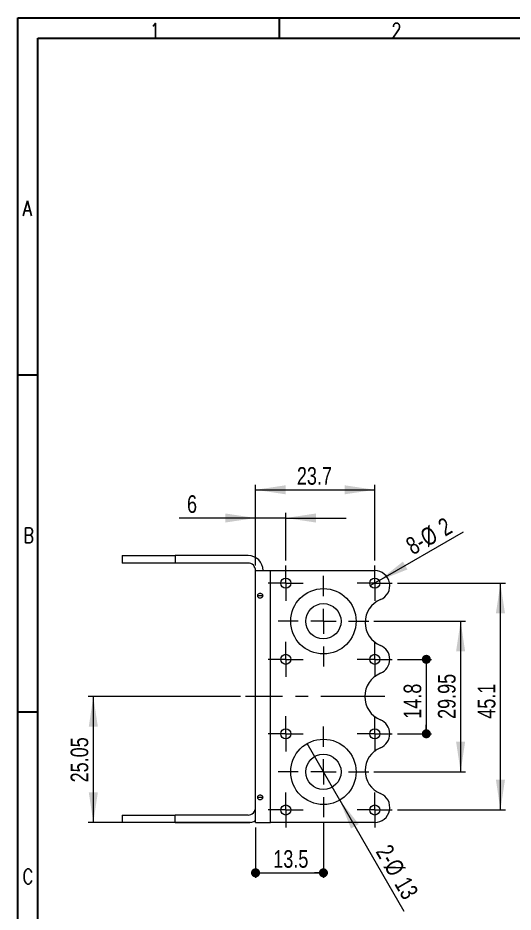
# Model space of a CAD drawing. Header units: millimetres. Extents: x 14 to 406, y 7 to 287.
# Drawn here: x 14 to 112.5, y 108.7 to 286.5 of the extents above; entities that cross this region are included whole.
import ezdxf

# ---------------------------------------------------------------- set-up
doc = ezdxf.new("R2010")
doc.units = ezdxf.units.MM
doc.linetypes.add('CENTER', pattern=[10.16, 6.35, -1.27, 1.27, -1.27])
doc.linetypes.add('CENTERX2', pattern=[20.32, 12.7, -2.54, 2.54, -2.54])
doc.layers.add('SLD-0', color=179, linetype='Continuous')
for name, color, linetype, lineweight in [('中心線2', 1, 'CENTER', 15), ('尺寸標柱線', 3, 'Continuous', 15), ('文字線性', 150, 'Continuous', 15)]:
    doc.layers.add(name, color=color, linetype=linetype, lineweight=lineweight)
doc.styles.add('SLDTEXTSTYLE0', font='sanss___.ttf', dxfattribs={"width": 0.733})
doc.styles.add('SLDTEXTSTYLE3', font='txt_____.ttf', dxfattribs={"width": 0.784516})
doc.dimstyles.new('SLDDIMSTYLE0', dxfattribs={"dimtxt": 3.5, "dimasz": 6, "dimexe": 0, "dimexo": 0.0625, "dimgap": 0.875, "dimtad": 2, "dimrnd": 1e-09, "dimzin": 12, "dimdsep": 46, "dimtxsty": 'SLDTEXTSTYLE0', "dimsah": 1, "dimcen": 0.09, "dimadec": 0, "dimazin": 0, "dimtfac": 1, "dimtofl": 0, "dimtmove": 0, "dimatfit": 3, "dimfxl": 0, "dimtolj": 1, "dimtzin": 12, "dimarcsym": 0})
doc.dimstyles.new('SLDDIMSTYLE1', dxfattribs={"dimtxt": 3.5, "dimasz": 6, "dimexe": 0, "dimexo": 0.0625, "dimgap": 0.875, "dimtad": 2, "dimdec": 1, "dimrnd": 1e-09, "dimzin": 12, "dimdsep": 46, "dimtxsty": 'SLDTEXTSTYLE0', "dimsah": 1, "dimcen": 0.09, "dimadec": 0, "dimazin": 0, "dimtfac": 1, "dimtdec": 1, "dimtofl": 0, "dimtmove": 0, "dimatfit": 3, "dimfxl": 0, "dimtolj": 1, "dimtzin": 12, "dimarcsym": 0})
doc.dimstyles.new('SLDDIMSTYLE3', dxfattribs={"dimtxt": 3.5, "dimasz": 1.8, "dimexe": 0, "dimexo": 0.0625, "dimgap": 0.875, "dimtad": 2, "dimdec": 1, "dimrnd": 1e-09, "dimzin": 12, "dimdsep": 46, "dimtxsty": 'SLDTEXTSTYLE0', "dimblk1": 'DOT', "dimblk2": 'DOT', "dimsah": 1, "dimcen": 0.09, "dimadec": 0, "dimazin": 0, "dimtfac": 1, "dimtdec": 1, "dimtofl": 0, "dimtmove": 0, "dimatfit": 3, "dimldrblk": 'DOT', "dimfxl": 0, "dimtolj": 1, "dimtzin": 12, "dimarcsym": 0})
doc.dimstyles.new('SLDDIMSTYLE4', dxfattribs={"dimtxt": 3.5, "dimasz": 6, "dimexe": 0, "dimexo": 0.0625, "dimgap": 0.875, "dimtad": 2, "dimdec": 1, "dimrnd": 1e-09, "dimzin": 12, "dimdsep": 46, "dimtxsty": 'SLDTEXTSTYLE0', "dimsah": 1, "dimcen": 0.09, "dimadec": 0, "dimazin": 0, "dimtfac": 1, "dimtofl": 0, "dimtmove": 0, "dimatfit": 3, "dimfxl": 0, "dimtolj": 1, "dimtzin": 12, "dimarcsym": 0})
doc.dimstyles.new('SLDDIMSTYLE5', dxfattribs={"dimtxt": 3.5, "dimasz": 6, "dimexe": 0, "dimexo": 0.0625, "dimgap": 0.875, "dimtad": 2, "dimrnd": 1e-09, "dimzin": 12, "dimdsep": 46, "dimtxsty": 'SLDTEXTSTYLE0', "dimsah": 1, "dimcen": 0.09, "dimadec": 0, "dimazin": 0, "dimtfac": 1, "dimtmove": 0, "dimatfit": 3, "dimfxl": 0, "dimtolj": 1, "dimtzin": 12, "dimarcsym": 0})
doc.dimstyles.new('SLDDIMSTYLE6', dxfattribs={"dimtxt": 3.5, "dimasz": 6, "dimexe": 0, "dimexo": 0.0625, "dimgap": 0.875, "dimtad": 2, "dimrnd": 1e-09, "dimzin": 12, "dimdsep": 46, "dimtxsty": 'SLDTEXTSTYLE0', "dimsah": 1, "dimcen": 0.09, "dimadec": 0, "dimazin": 0, "dimtfac": 1, "dimtofl": 0, "dimtmove": 0, "dimatfit": 3, "dimfxl": 0, "dimtolj": 1, "dimtzin": 12, "dimarcsym": 0})

# ---------------------------------------------------------------- blocks, each defined once
blk = doc.blocks.new('_DOT')
at = {"color": 0, "linetype": 'ByBlock', "lineweight": -2}
blk.add_line((-0.5, 0), (-1, 0), dxfattribs=at)
at = {"color": 0, "linetype": 'ByBlock', "const_width": 0.5}
blk.add_lwpolyline([(-0.25, 0, 1), (0.25, 0, 1)], format="xyb", close=True, dxfattribs=at)
blk = doc.blocks.new('*D12')
at = {"layer": '尺寸標柱線', "color": 5}
for p, q in [((89.46, 158.96), (96.22, 158.96)), ((95.22, 158.96), (95.22, 144.16)), ((89.46, 144.16), (96.22, 144.16))]:
    blk.add_line(p, q, dxfattribs=at)
at = {"layer": '尺寸標柱線', "color": 5, "xscale": 1.8, "yscale": 1.8}
for p, rotation in [((95.22, 158.96, -11.47), 90.0000000000004), ((95.22, 144.16, -11.47), 270.0000000000004)]:
    blk.add_blockref('_DOT', p, dxfattribs=dict(at, rotation=rotation))
at = {"layer": '尺寸標柱線', "color": 5, "insert": (90.71, 147.15), "char_height": 3.5, "attachment_point": 1, "rotation": 90, "style": 'SLDTEXTSTYLE0'}
blk.add_mtext('14.8', dxfattribs=at)
blk = doc.blocks.new('*D13')
at = {"layer": '尺寸標柱線', "color": 5}
for p, q in [((84.76, 166.53), (103.04, 166.53)), ((102.04, 166.53), (102.04, 136.58)), ((84.76, 136.58), (103.04, 136.58))]:
    blk.add_line(p, q, dxfattribs=at)
for points in [[(102.04, 166.53), (101.14, 160.53), (102.94, 160.53)], [(102.04, 136.58), (102.94, 142.58), (101.14, 142.58)]]:
    blk.add_solid(points, dxfattribs=at)
at = {"layer": '尺寸標柱線', "color": 5, "insert": (97.53, 147.11), "char_height": 3.5, "attachment_point": 1, "rotation": 90, "style": 'SLDTEXTSTYLE0'}
blk.add_mtext('29.95', dxfattribs=at)
blk = doc.blocks.new('*D14')
at = {"layer": '尺寸標柱線', "color": 5}
for p, q in [((89.46, 174.11), (110.96, 174.11)), ((109.96, 129.01), (109.96, 174.11)), ((89.46, 129.01), (110.96, 129.01))]:
    blk.add_line(p, q, dxfattribs=at)
for points in [[(109.96, 174.11), (109.06, 168.11), (110.86, 168.11)], [(109.96, 129.01), (110.86, 135.01), (109.06, 135.01)]]:
    blk.add_solid(points, dxfattribs=at)
at = {"layer": '尺寸標柱線', "color": 5, "insert": (105.45, 147.15), "char_height": 3.5, "attachment_point": 1, "rotation": 90, "style": 'SLDTEXTSTYLE0'}
blk.add_mtext('45.1', dxfattribs=at)
blk = doc.blocks.new('*D15')
at = {"layer": '尺寸標柱線', "color": 5}
for p, q in [((58.26, 151.56), (28, 151.56)), ((29, 151.56), (29, 126.51)), ((60.26, 126.51), (28, 126.51))]:
    blk.add_line(p, q, dxfattribs=at)
for points in [[(29, 151.56), (28.1, 145.56), (29.9, 145.56)], [(29, 126.51), (29.9, 132.51), (28.1, 132.51)]]:
    blk.add_solid(points, dxfattribs=at)
at = {"layer": '尺寸標柱線', "color": 5, "insert": (24.49, 134.49), "char_height": 3.5, "attachment_point": 1, "rotation": 90, "style": 'SLDTEXTSTYLE0'}
blk.add_mtext('25.05', dxfattribs=at)
blk = doc.blocks.new('*D16')
at = {"layer": '尺寸標柱線', "color": 5}
for q in [(102.6, 184.29), (84.09, 173.61)]:
    blk.add_line((85.83, 174.61), q, dxfattribs=at)
blk.add_solid([(85.83, 174.61), (91.47, 176.83), (90.57, 178.39)], dxfattribs=at)
at = {"layer": '尺寸標柱線', "color": 5, "char_height": 3.5, "attachment_point": 1, "rotation": 30, "style": 'SLDTEXTSTYLE0'}
for s, insert in [('2', (97.2, 186.35)), ('%%c', (93.64, 184.3)), ('8-', (90.79, 182.65))]:
    blk.add_mtext(s, dxfattribs=dict(at, insert=insert))
blk = doc.blocks.new('*D17')
at = {"layer": '尺寸標柱線', "color": 5}
for q in [(71.51, 142.21), (90.75, 108.89)]:
    blk.add_line((78.01, 130.95), q, dxfattribs=at)
blk.add_solid([(78.01, 130.95), (80.23, 125.31), (81.79, 126.21)], dxfattribs=at)
at = {"layer": '尺寸標柱線', "color": 5, "char_height": 3.5, "attachment_point": 1, "rotation": 300, "style": 'SLDTEXTSTYLE0'}
for s, insert in [('2-', (88.1, 122.49)), ('%%c', (89.74, 119.64)), ('13', (91.8, 116.08))]:
    blk.add_mtext(s, dxfattribs=dict(at, insert=insert))
blk = doc.blocks.new('*D18')
at = {"layer": '尺寸標柱線', "color": 5}
for p, q in [((61.26, 187.06), (46.05, 187.06)), ((61.26, 177.61), (61.26, 188.06)), ((67.26, 187.06), (61.26, 187.06)), ((67.26, 178.61), (67.26, 188.06)), ((67.26, 187.06), (79.26, 187.06))]:
    blk.add_line(p, q, dxfattribs=at)
for points in [[(61.26, 187.06), (55.26, 187.96), (55.26, 186.16)], [(67.26, 187.06), (73.26, 186.16), (73.26, 187.96)]]:
    blk.add_solid(points, dxfattribs=at)
at = {"layer": '尺寸標柱線', "color": 5, "insert": (47.63, 191.58), "char_height": 3.5, "attachment_point": 1, "style": 'SLDTEXTSTYLE0'}
blk.add_mtext('6', dxfattribs=at)
blk = doc.blocks.new('*D19')
at = {"layer": '尺寸標柱線', "color": 5}
for p, q in [((61.26, 177.61), (61.26, 193.67)), ((61.26, 192.67), (84.96, 192.67)), ((84.96, 178.61), (84.96, 193.67))]:
    blk.add_line(p, q, dxfattribs=at)
for points in [[(61.26, 192.67), (67.26, 191.77), (67.26, 193.57)], [(84.96, 192.67), (78.96, 193.57), (78.96, 191.77)]]:
    blk.add_solid(points, dxfattribs=at)
at = {"layer": '尺寸標柱線', "color": 5, "insert": (69.48, 197.18), "char_height": 3.5, "attachment_point": 1, "style": 'SLDTEXTSTYLE0'}
blk.add_mtext('23.7', dxfattribs=at)
blk = doc.blocks.new('*D20')
at = {"layer": '尺寸標柱線', "color": 5}
for p, q in [((74.76, 126.58), (74.76, 115.51)), ((61.26, 125.51), (61.26, 115.51)), ((61.26, 116.51), (74.76, 116.51))]:
    blk.add_line(p, q, dxfattribs=at)
at = {"layer": '尺寸標柱線', "color": 5, "xscale": 1.8, "yscale": 1.8, "rotation": 180.0000000000004}
blk.add_blockref('_DOT', (61.26, 116.51, -11.47), dxfattribs=at)
at = {"layer": '尺寸標柱線', "color": 5, "xscale": 1.8, "yscale": 1.8}
blk.add_blockref('_DOT', (74.76, 116.51, -11.47), dxfattribs=at)
at = {"layer": '尺寸標柱線', "color": 5, "insert": (64.79, 121.02), "char_height": 3.5, "attachment_point": 1, "style": 'SLDTEXTSTYLE0'}
blk.add_mtext('13.5', dxfattribs=at)
blk = doc.blocks.new('SW_CENTERMARKSYMBOL_2')
at = {"layer": '中心線2', "color": 0}
for p, q in [((0, 2.5), (0, 3.5)), ((0, 0), (0, 2.5)), ((-2.5, 0), (-3.5, 0)), ((0, 0), (-2.5, 0)), ((0, 0), (0, -2.5)), ((0, 0), (2.5, 0)), ((2.5, 0), (3.5, 0)), ((0, -2.5), (0, -3.5))]:
    blk.add_line(p, q, dxfattribs=at)
blk = doc.blocks.new('SW_CENTERMARKSYMBOL_3')
at = {"layer": '中心線2', "color": 0}
for p, q in [((0, 2.5), (0, 3.5)), ((0, 0), (0, 2.5)), ((-2.5, 0), (-3.5, 0)), ((0, 0), (-2.5, 0)), ((0, 0), (0, -2.5)), ((0, 0), (2.5, 0)), ((2.5, 0), (3.5, 0)), ((0, -2.5), (0, -3.5))]:
    blk.add_line(p, q, dxfattribs=at)
blk = doc.blocks.new('SW_CENTERMARKSYMBOL_4')
at = {"layer": '中心線2', "color": 0}
for p, q in [((0, 2.5), (0, 3.5)), ((0, 0), (0, 2.5)), ((-2.5, 0), (-3.5, 0)), ((0, 0), (-2.5, 0)), ((0, 0), (0, -2.5)), ((0, 0), (2.5, 0)), ((2.5, 0), (3.5, 0)), ((0, -2.5), (0, -3.5))]:
    blk.add_line(p, q, dxfattribs=at)
blk = doc.blocks.new('SW_CENTERMARKSYMBOL_5')
at = {"layer": '中心線2', "color": 0}
for p, q in [((0, 2.5), (0, 3.5)), ((0, 0), (0, 2.5)), ((-2.5, 0), (-3.5, 0)), ((0, 0), (-2.5, 0)), ((0, 0), (0, -2.5)), ((0, 0), (2.5, 0)), ((2.5, 0), (3.5, 0)), ((0, -2.5), (0, -3.5))]:
    blk.add_line(p, q, dxfattribs=at)
blk = doc.blocks.new('SW_CENTERMARKSYMBOL_6')
at = {"layer": '中心線2', "color": 0}
for p, q in [((0, 2.5), (0, 3.5)), ((0, 0), (0, 2.5)), ((-2.5, 0), (-3.5, 0)), ((0, 0), (-2.5, 0)), ((0, 0), (0, -2.5)), ((0, 0), (2.5, 0)), ((2.5, 0), (3.5, 0)), ((0, -2.5), (0, -3.5))]:
    blk.add_line(p, q, dxfattribs=at)
blk = doc.blocks.new('SW_CENTERMARKSYMBOL_7')
at = {"layer": '中心線2', "color": 0}
for p, q in [((0, 2.5), (0, 3.5)), ((0, 0), (0, 2.5)), ((-2.5, 0), (-3.5, 0)), ((0, 0), (-2.5, 0)), ((0, 0), (0, -2.5)), ((0, 0), (2.5, 0)), ((2.5, 0), (3.5, 0)), ((0, -2.5), (0, -3.5))]:
    blk.add_line(p, q, dxfattribs=at)
blk = doc.blocks.new('SW_CENTERMARKSYMBOL_8')
at = {"layer": '中心線2', "color": 0}
for p, q in [((0, 2.5), (0, 3.5)), ((0, 0), (0, 2.5)), ((-2.5, 0), (-3.5, 0)), ((0, 0), (-2.5, 0)), ((0, 0), (0, -2.5)), ((0, 0), (2.5, 0)), ((2.5, 0), (3.5, 0)), ((0, -2.5), (0, -3.5))]:
    blk.add_line(p, q, dxfattribs=at)
blk = doc.blocks.new('SW_CENTERMARKSYMBOL_9')
at = {"layer": '中心線2', "color": 0}
for p, q in [((0, 2.5), (0, 3.5)), ((0, 0), (0, 2.5)), ((-2.5, 0), (-3.5, 0)), ((0, 0), (-2.5, 0)), ((0, 0), (0, -2.5)), ((0, 0), (2.5, 0)), ((2.5, 0), (3.5, 0)), ((0, -2.5), (0, -3.5))]:
    blk.add_line(p, q, dxfattribs=at)
blk = doc.blocks.new('SW_CENTERMARKSYMBOL_10')
at = {"layer": '中心線2', "color": 0}
for p, q in [((0, 5), (0, 9)), ((0, 0), (0, 2.5)), ((-5, 0), (-9, 0)), ((0, 0), (-2.5, 0)), ((0, 0), (0, -2.5)), ((0, 0), (2.5, 0)), ((5, 0), (9, 0)), ((0, -5), (0, -9))]:
    blk.add_line(p, q, dxfattribs=at)
blk = doc.blocks.new('SW_CENTERMARKSYMBOL_11')
at = {"layer": '中心線2', "color": 0}
for p, q in [((0, 5), (0, 9)), ((0, 0), (0, 2.5)), ((-5, 0), (-9, 0)), ((0, 0), (-2.5, 0)), ((0, 0), (0, -2.5)), ((0, 0), (2.5, 0)), ((5, 0), (9, 0)), ((0, -5), (0, -9))]:
    blk.add_line(p, q, dxfattribs=at)

msp = doc.modelspace()

# ---------------------------------------------------------------- linework, layer by layer
at = {"color": 7, "linetype": 'Continuous', "lineweight": 15}
for p, q in [((34.76007, 179.60842), (34.76007, 178.10841)), ((34.76007, 179.60842), (45.26007, 179.60842)), ((45.26007, 179.60842), (45.26007, 178.10841)), ((59.76011, 179.60842), (45.26007, 179.60842)), ((45.26007, 178.10841), (34.76007, 178.10841)), ((59.76011, 178.10841), (45.26007, 178.10841)), ((61.26011, 126.50837), (61.26011, 176.60837)), ((61.26011, 176.60837), (64.26011, 176.60837)), ((64.26011, 126.50837), (64.26011, 176.60837)), ((64.26011, 176.60837), (84.96011, 176.60837)), ((34.76007, 128.00833), (34.76007, 126.50833)), ((34.76007, 128.00833), (45.26007, 128.00833)), ((45.26007, 126.50833), (34.76007, 126.50833)), ((45.26007, 126.50833), (45.26007, 128.00833)), ((59.76011, 128.00833), (45.26007, 128.00833)), ((45.26007, 126.50833), (59.76011, 126.50833)), ((61.26011, 126.50837), (64.26011, 126.50837)), ((84.96011, 126.50837), (64.26011, 126.50837))]:
    msp.add_line(p, q, dxfattribs=at)
at = {"color": 8, "linetype": 'Continuous', "lineweight": 15}
for p, q in [((62.68204, 171.60837), (61.70869, 171.60837)), ((62.68204, 131.50837), (61.70869, 131.50837))]:
    msp.add_line(p, q, dxfattribs=at)
at = {"color": 7, "linetype": 'Continuous', "lineweight": 15}
for centre, radius in [((67.26011, 174.10837), 1), ((84.96011, 174.10837), 1), ((74.76011, 166.53337), 6.5), ((74.76011, 166.53337), 3.5), ((67.26011, 158.95837), 1), ((84.96011, 158.95837), 1), ((67.26011, 144.15837), 1), ((84.96011, 144.15837), 1), ((74.76011, 136.58337), 6.5), ((74.76011, 136.58337), 3.5), ((67.26011, 129.00837), 1), ((84.96011, 129.00837), 1)]:
    msp.add_circle(centre, radius, dxfattribs=at)
for centre, radius, start, end in [((59.76011, 176.60841), 3, 0, 90), ((59.76011, 176.60841), 1.5, 0, 90), ((84.96011, 173.60837), 3, 292.2718628, 90), ((87.96011, 166.28337), 4.91553, 112.2718628, 247.7281372), ((84.96011, 158.95837), 3, 292.0678996, 67.7281372), ((87.96011, 151.55837), 4.98499, 112.0678996, 247.9321004), ((84.96011, 144.15837), 3, 292.2718628, 67.9321004), ((87.96011, 136.83337), 4.91553, 112.2718628, 247.7281372), ((84.96011, 129.50837), 3, 270, 67.7281372), ((59.76011, 129.50833), 1.5, 270, 0), ((59.76011, 129.50833), 3, 270, 300)]:
    msp.add_arc(centre, radius, start, end, dxfattribs=at)
for points in [[(61.70869, 171.60837), (61.70869, 171.68709), (61.72298, 171.76527), (61.7718, 171.8953), (61.80567, 171.94802), (61.92594, 172.07206), (62.02748, 172.10838), (62.19449, 172.10837), (62.25208, 172.09884), (62.36698, 172.06011), (62.42546, 172.03036), (62.53303, 171.94859), (62.58331, 171.89577), (62.65849, 171.76549), (62.6821, 171.68793), (62.68204, 171.60837)], [(62.68204, 171.60837), (62.68198, 171.52853), (62.65867, 171.45167), (62.58344, 171.32112), (62.53326, 171.26834), (62.37124, 171.14517), (62.2498, 171.10827), (62.08258, 171.10843), (62.03004, 171.11784), (61.93106, 171.15691), (61.88544, 171.18642), (61.80584, 171.2686), (61.77174, 171.32148), (61.72278, 171.45213), (61.70869, 171.52937), (61.70869, 171.60837)], [(61.70869, 131.50837), (61.70869, 131.58709), (61.72298, 131.66527), (61.7718, 131.7953), (61.80567, 131.84802), (61.92594, 131.97206), (62.02748, 132.00838), (62.19449, 132.00837), (62.25208, 131.99884), (62.36698, 131.96011), (62.42546, 131.93036), (62.53303, 131.84859), (62.58331, 131.79577), (62.65849, 131.66549), (62.6821, 131.58793), (62.68204, 131.50837)], [(62.68204, 131.50837), (62.68198, 131.42853), (62.65867, 131.35167), (62.58344, 131.22112), (62.53326, 131.16834), (62.37124, 131.04517), (62.2498, 131.00827), (62.08258, 131.00843), (62.03004, 131.01784), (61.93106, 131.05691), (61.88544, 131.08642), (61.80584, 131.1686), (61.77174, 131.22148), (61.72278, 131.35213), (61.70869, 131.42937), (61.70869, 131.50837)]]:
    msp.add_open_spline(points, degree=3, knots=[0, 0, 0, 0, 0.125, 0.125, 0.25, 0.25, 0.5, 0.5, 0.625, 0.625, 0.75, 0.75, 0.875, 0.875, 1, 1, 1, 1], dxfattribs=at)
at = {"layer": 'SLD-0', "color": 7, "linetype": 'Continuous', "lineweight": 30}
for p, q in [((14, 10.5), (14, 286.5)), ((14, 286.5), (406, 286.5)), ((66, 282.5), (66, 286.5)), ((18, 14.5), (18, 282.5)), ((18, 282.5), (402, 282.5)), ((14, 215.5), (18, 215.5)), ((14, 148.5), (18, 148.5))]:
    msp.add_line(p, q, dxfattribs=at)
at = {"layer": '中心線2', "color": 1, "linetype": 'CENTERX2', "lineweight": 0}
msp.add_line((86.96011, 151.55837), (59.26011, 151.55837), dxfattribs=at)

# ---------------------------------------------------------------- block references
at = {"layer": '中心線2', "color": 1}
for name, p in [('SW_CENTERMARKSYMBOL_2', (67.26011, 174.10837)), ('SW_CENTERMARKSYMBOL_3', (84.96011, 174.10837)), ('SW_CENTERMARKSYMBOL_11', (74.76011, 166.53337)), ('SW_CENTERMARKSYMBOL_4', (67.26011, 158.95837)), ('SW_CENTERMARKSYMBOL_5', (84.96011, 158.95837)), ('SW_CENTERMARKSYMBOL_6', (67.26011, 144.15837)), ('SW_CENTERMARKSYMBOL_9', (84.96011, 144.15837)), ('SW_CENTERMARKSYMBOL_10', (74.76011, 136.58337)), ('SW_CENTERMARKSYMBOL_7', (67.26011, 129.00837)), ('SW_CENTERMARKSYMBOL_8', (84.96011, 129.00837))]:
    msp.add_blockref(name, p, dxfattribs=at)

# ---------------------------------------------------------------- texts
at = {"layer": '文字線性', "color": 7, "char_height": 3, "attachment_point": 1, "style": 'SLDTEXTSTYLE3'}
for s, insert in [('1', (40.25745, 285.42785)), ('2', (88.2753, 285.4665)), ('A', (14.97419, 250.109)), ('B', (15.09079, 185.10433)), ('C', (14.92795, 117.27956))]:
    msp.add_mtext(s, dxfattribs=dict(at, insert=insert))

# ---------------------------------------------------------------- dimensions: what is measured, and where the dimension line sits
at = {"layer": '尺寸標柱線', "color": 5}
for base, p1, p2, dimstyle, picture, middle in [((84.96011, 192.6669), (61.26011, 176.60837), (84.96011, 177.60837), 'SLDDIMSTYLE1', '*D19', (73.08934, 192.6669)), ((61.26011, 187.06444), (67.26011, 177.60837), (61.26011, 176.60837), 'SLDDIMSTYLE6', '*D18', (48.66336, 187.06444)), ((74.76011, 116.50833), (61.26011, 126.50837), (74.76011, 127.58337), 'SLDDIMSTYLE3', '*D20', (68.39652, 116.50833))]:
    dim = msp.add_linear_dim(base=base, p1=p1, p2=p2, dimstyle=dimstyle, dxfattribs=at)
    dim.commit()
    dim.dimension.update_dxf_attribs({"geometry": picture, "text_midpoint": middle, "dimtype": 160})
for p1, p2, text, picture, middle in [((84.09408, 173.60837), (85.82613, 174.60837), '8-<>', '*D16', (97.26689, 181.2137)), ((71.51011, 142.21254), (78.01011, 130.95421), '2-<>', '*D17', (87.12281, 115.17056))]:
    dim = msp.add_diameter_dim_2p(p1=p1, p2=p2, text=text, dimstyle='SLDDIMSTYLE5', dxfattribs=at)
    dim.commit()
    dim.dimension.update_dxf_attribs({"geometry": picture, "text_midpoint": middle, "dimtype": 163})
for base, p1, p2, dimstyle, picture, middle in [((109.96011, 174.10837), (88.46011, 129.00837), (88.46011, 174.10837), 'SLDDIMSTYLE4', '*D14', (109.96011, 150.75436)), ((102.03841, 136.58337), (83.76011, 166.53337), (83.76011, 136.58337), 'SLDDIMSTYLE0', '*D13', (102.03841, 151.74256)), ((95.22141, 144.15837), (88.46011, 158.95837), (88.46011, 144.15837), 'SLDDIMSTYLE3', '*D12', (95.22141, 150.75436)), ((29.00314, 126.50837), (59.26011, 151.55837), (61.26011, 126.50837), 'SLDDIMSTYLE0', '*D15', (29.00314, 139.12456))]:
    dim = msp.add_linear_dim(base=base, p1=p1, p2=p2, angle=90, dimstyle=dimstyle, dxfattribs=at)
    dim.commit()
    dim.dimension.update_dxf_attribs({"geometry": picture, "text_midpoint": middle, "dimtype": 160})

doc.saveas('drawing.dxf')
